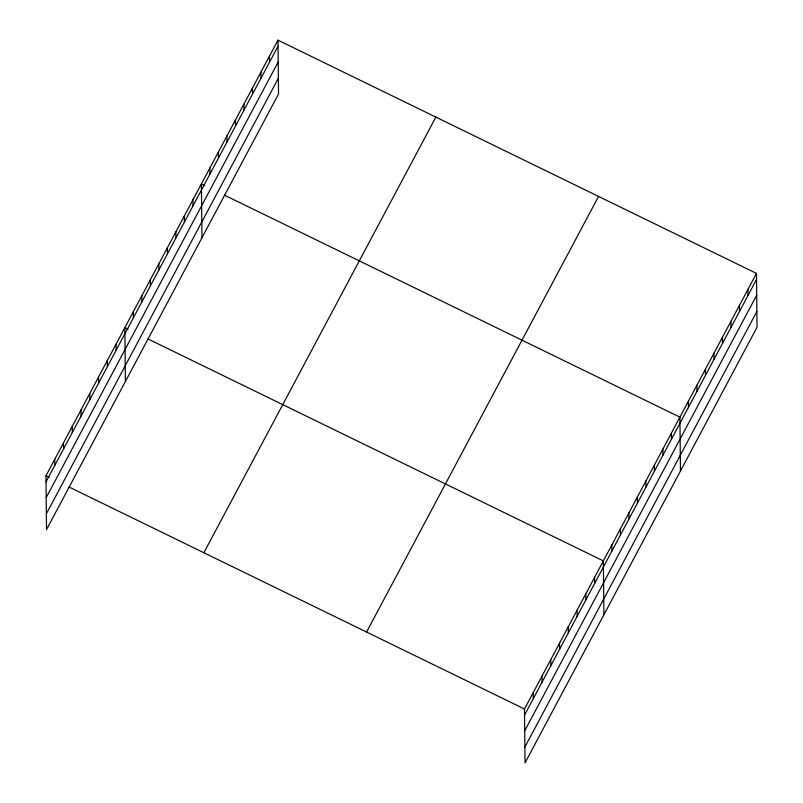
<?xml version="1.0" encoding="UTF-8"?>
<svg xmlns="http://www.w3.org/2000/svg" width="803" height="803" viewBox="0 0 803 803"><rect width="100%" height="100%" fill="white"/><g stroke="black" fill="none" stroke-linecap="round" stroke-linejoin="round"><path stroke-width="1.2" d="M277.968 40.15L278.531 93.991L46.524 529.599L45.962 475.767L277.968 40.15L756.476 273.401L757.038 327.233L525.032 762.85L524.469 709.009L756.476 273.401M46.032 481.84L278.029 46.223M46.193 497.599L278.189 61.982M46.363 513.84L278.36 78.222M203.872 552.735L435.868 117.118M366.569 632.041L598.566 196.424M524.54 715.092L756.536 279.474M524.7 730.85L756.697 295.233M524.871 747.091L756.868 311.474M204.695 185.503L201.402 183.907L201.965 237.738M224.428 195.129L679.91 417.148L680.472 470.99M128.139 329.26L124.846 327.654L125.409 381.495M147.872 338.886L603.354 560.906L603.916 614.737M45.962 475.767L49.254 477.373M68.998 486.989L524.469 709.009M747.964 289.371L748.025 295.444M739.463 305.341L739.523 311.413M730.951 321.31L731.011 327.393M722.449 337.29L722.509 343.363M713.937 353.26L713.997 359.332M705.435 369.229L705.496 375.302M696.924 385.209L696.984 391.282M688.422 401.179L688.482 407.251M671.408 433.128L671.469 439.201M662.897 449.098L662.967 455.171M654.395 465.067L654.455 471.14M645.883 481.037L645.953 487.12M637.381 497.017L637.441 503.09M628.869 512.987L628.94 519.059M620.368 528.956L620.428 535.029M611.856 544.936L611.926 551.009M594.591 577.357L594.652 583.44M585.819 593.818L585.889 599.891M577.056 610.27L577.126 616.353M568.293 626.731L568.353 632.804M559.53 643.183L559.591 649.266M550.768 659.644L550.828 665.717M542.005 676.096L542.065 682.179M533.232 692.557L533.302 698.63M269.457 56.12L269.517 62.192M260.955 72.099L261.015 78.172M252.443 88.069L252.503 94.142M243.941 104.039L244.002 110.111M235.43 120.008L235.49 126.091M226.928 135.988L226.988 142.061M218.416 151.958L218.476 158.03M209.914 167.927L209.974 174M192.901 199.877L192.961 205.949M184.389 215.846L184.459 221.919M175.887 231.826L175.947 237.899M167.375 247.796L167.446 253.868M158.874 263.765L158.934 269.838M150.362 279.735L150.432 285.818M141.86 295.715L141.92 301.787M133.348 311.684L133.418 317.757M116.084 344.116L116.144 350.188M107.311 360.567L107.381 366.64M98.548 377.029L98.618 383.101M89.785 393.48L89.846 399.553M81.023 409.942L81.083 416.014M72.26 426.393L72.32 432.466M63.497 442.854L63.557 448.927M54.724 459.306L54.795 465.389"/></g></svg>
